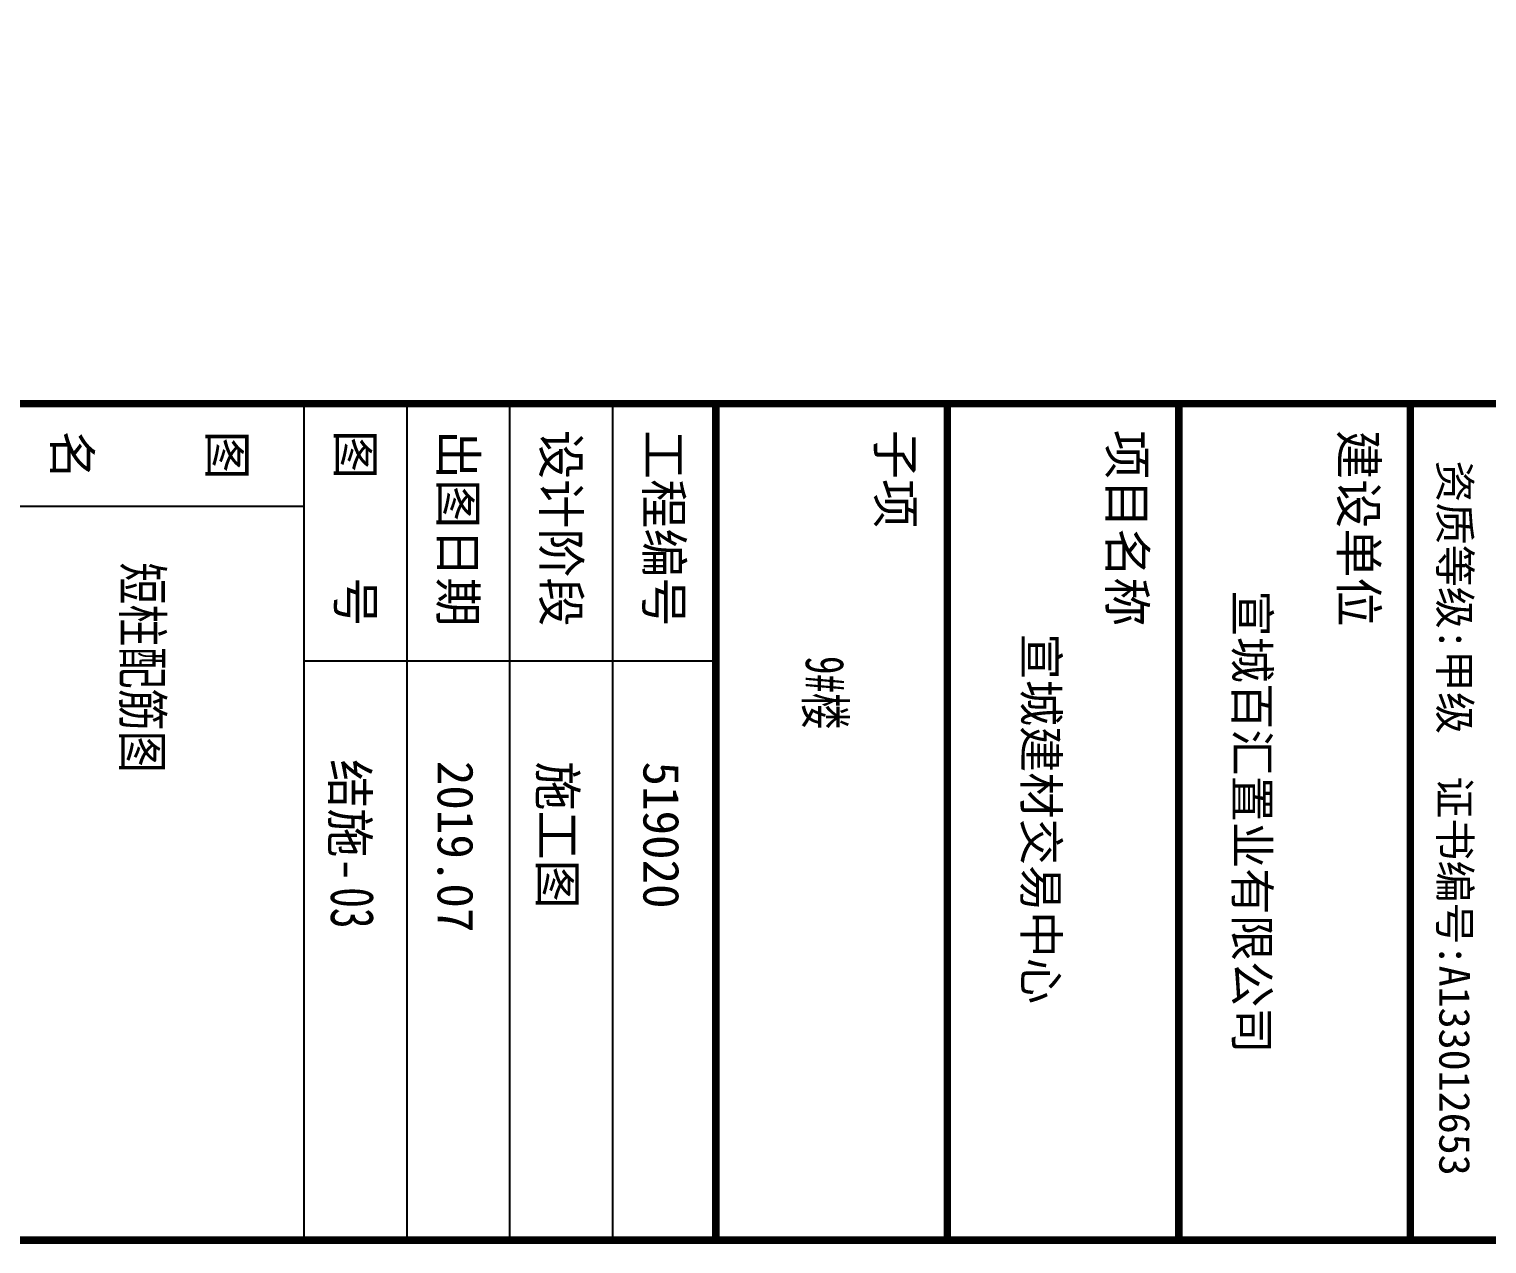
# Model space of a CAD drawing. Extents: x 447413 to 2975780, y -1432727 to 1301644.
# Drawn here: x 2274205 to 2291204, y 450315 to 464475 of the extents above; entities that cross this region are included whole.
import ezdxf
from ezdxf.enums import TextEntityAlignment as Align

# ---------------------------------------------------------------- set-up
doc = ezdxf.new("R2010")
doc.units = 0
doc.header["$LTSCALE"] = 1000
doc.header["$MEASUREMENT"] = 0
for name, color, linetype in [('PUB_HATCH', 8, 'Continuous'), ('图名', 7, 'Continuous'), ('图框', 253, 'Continuous'), ('图纸编号', 6, 'Continuous')]:
    doc.layers.add(name, color=color, linetype=linetype)
doc.styles.add('ASDF', font='')
doc.styles.add('cx_biaoti', font='')
doc.styles.add('HT', font='simhei.ttf')
doc.styles.add('iicon5', font='simhei.ttf')
doc.styles.get("Standard").update_dxf_attribs({"font": 'tssdeng.shx', "bigfont": 'hztxt.shx'})
doc.styles.add('STYLE3', font='', dxfattribs={"height": 5})
doc.styles.get('ASDF').set_extended_font_data('SimSun')
doc.styles.get('cx_biaoti').set_extended_font_data('SimSun')
doc.styles.get('STYLE3').set_extended_font_data('SimSun')

# ---------------------------------------------------------------- blocks, each defined once
blk = doc.blocks.new('A$C6B0021A6')
at = {"layer": '图框', "color": 153}
for p, q in [((113420, 19020, -84000), (113420, 15820, -84000)), ((117920, 18220, -84000), (111420, 18220, -84000)), ((117920, 17420, -84000), (111420, 17420, -84000)), ((117920, 16620, -84000), (111420, 16620, -84000)), ((117920, 15820, -84000), (111420, 15820, -84000)), ((112220, 15820, -84000), (112220, 13420, -84000))]:
    blk.add_line(p, q, dxfattribs=at)
at = {"layer": '图框', "color": 153, "const_width": 58, "elevation": -84000}
for points in [[(111420, 1020), (2520, 1020), (2520, 83120), (111420, 83120)], [(111420, 83120), (117920, 83120), (117920, 1020), (111420, 1020)], [(111420, 30220), (117920, 30220), (117920, 1020), (111420, 1020)]]:
    blk.add_lwpolyline(points, close=True, dxfattribs=at)
for points in [[(111420, 24420), (117920, 24420)], [(117920, 22620), (111420, 22620)], [(117920, 20820), (111420, 20820)], [(111420, 19020), (117920, 19020)]]:
    blk.add_lwpolyline(points, dxfattribs=at)
at = {"layer": '图框', "color": 153}
for s, height, style, p in [('资质等级:甲级  证书编号:A133012653', 240, 'cx_biaoti', (114640, 24770, -84000)), ('宣城百汇置业有限公司', 264, 'HT', (114670, 23195, -84000)), ('宣城建材交易中心', 264, 'HT', (114645, 21554, -84000)), ('519020', 280, 'cx_biaoti', (114772, 18595, -84000)), ('施工图', 280, 'cx_biaoti', (114772, 17795, -84000)), ('2019.07', 280, 'cx_biaoti', (114862, 16995, -84000)), ('结施-', 280, 'cx_biaoti', (114659, 16180, -84000)), ('图', 280, 'cx_biaoti', (111820, 15220, -84000)), ('名', 280, 'cx_biaoti', (111820, 14020, -84000))]:
    blk.add_text(s, height=height, dxfattribs=dict(at, style=style)).set_placement(p, align=Align.MIDDLE)
at = {"layer": '图框', "color": 153, "style": 'cx_biaoti'}
for s, p in [('建设单位', (111624, 23878, -84000)), ('项目名称', (111624, 22078, -84000)), ('子项', (111624, 20278, -84000)), ('工程编号', (111624, 18477, -84000)), ('设计阶段', (111624, 17677, -84000)), ('出图日期', (111624, 16877, -84000)), ('图    号', (111624, 16080, -84000))]:
    blk.add_text(s, height=280, dxfattribs=at).set_placement(p)
blk = doc.blocks.new('图纸编号')
at = {"layer": '图纸编号', "color": 0, "style": 'STYLE3', "width": 0.7}
blk.add_attdef('图纸编号', (2625405.5, 142894.5), '', height=260, dxfattribs=at)
blk = doc.blocks.new('图名')
at = {"layer": '图名', "style": 'iicon5', "width": 0.7}
blk.add_attdef('图名', (2629107, 144662), '', height=300, dxfattribs=at)
blk = doc.blocks.new('子项')
at = {"layer": 'PUB_HATCH'}
blk.add_attdef('子项', (1391731, 380621), '', height=350, dxfattribs=at)

msp = doc.modelspace()

# ---------------------------------------------------------------- block references
at = {"xscale": 1.5, "yscale": 1.5, "zscale": 1.5, "rotation": 270}
msp.add_blockref('A$C6B0021A6', (2253682, 627238.4, 252000), dxfattribs=at)
ref = msp.add_blockref('子项', (1940567.6, 1709725, -252000), dxfattribs=dict(xscale=0.8999999999999999, yscale=0.8999999999999999, zscale=0.8999999999999999, rotation=270))
ref.add_attrib('子项', '9#楼', dxfattribs={"layer": 'PUB_HATCH', "height": 450, "rotation": 270, "style": 'ASDF', "width": 0.7}).set_placement((2283126.5, 457167.1, -252000), align=Align.BOTTOM_LEFT)
at = {"layer": '图名'}
ref = msp.add_blockref('图名', (2058308.6, 4401920.8, 126000), dxfattribs=dict(at, xscale=1.5, yscale=1.5, zscale=1.5, rotation=270))
ref.add_attrib('图名', '短柱配筋图', (2275301.7, 458261, 126000), dxfattribs={"height": 450, "rotation": 270, "style": 'iicon5', "width": 0.8})
at = {"layer": '图纸编号', "color": 6, "xscale": 1.944, "yscale": 1.944, "zscale": 1.944, "rotation": 270}
msp.add_blockref('图纸编号', (1999936.6, 5558260.3, 126000), dxfattribs=at).add_auto_attribs({'图纸编号': '03'})

doc.saveas('drawing.dxf')
